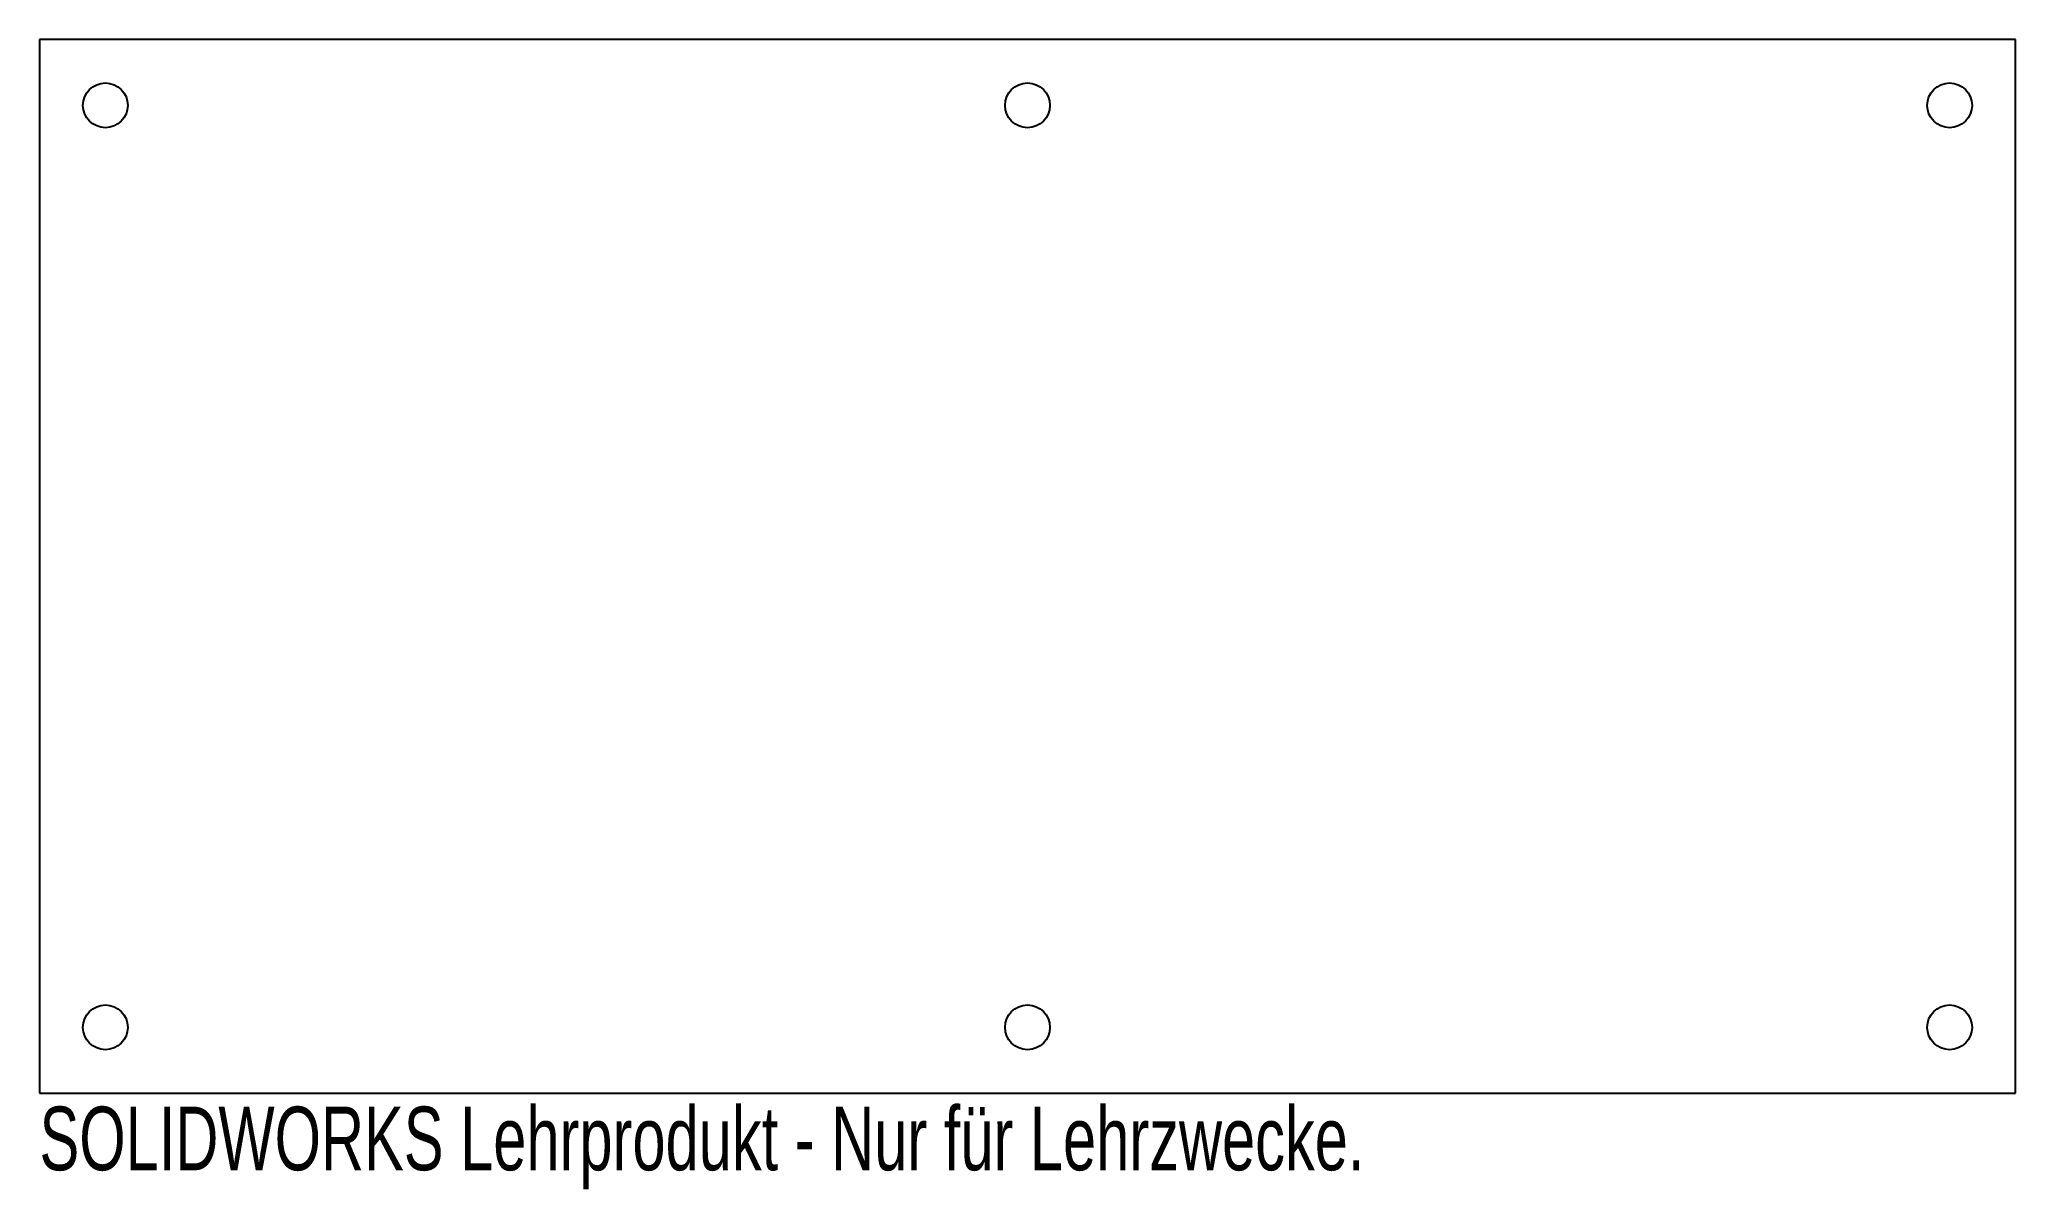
# Model space of a CAD drawing. Header units: millimetres. Extents: x 0 to 150, y -7 to 80.
import ezdxf

# ---------------------------------------------------------------- set-up
doc = ezdxf.new("R2010")
doc.units = ezdxf.units.MM
doc.styles.add('SLDTEXTSTYLE0', font='TXT', dxfattribs={"width": 0.7})

msp = doc.modelspace()

# ---------------------------------------------------------------- linework, layer by layer
at = {"color": 7, "linetype": 'Continuous', "lineweight": 25}
for p, q in [((150, 80), (0, 80)), ((0, 80), (0, 0)), ((150, 0), (150, 80)), ((0, 0), (150, 0))]:
    msp.add_line(p, q, dxfattribs=at)
for centre in [(5, 75), (75, 75), (145, 75), (5, 5), (75, 5), (145, 5)]:
    msp.add_circle(centre, 1.7, dxfattribs=at)

# ---------------------------------------------------------------- texts
at = {"color": 7, "linetype": 'Continuous', "insert": (0, -1.02), "char_height": 4.8336, "attachment_point": 1, "style": 'SLDTEXTSTYLE0'}
msp.add_mtext('SOLIDWORKS Lehrprodukt - Nur für Lehrzwecke.', dxfattribs=at)

doc.saveas('drawing.dxf')
